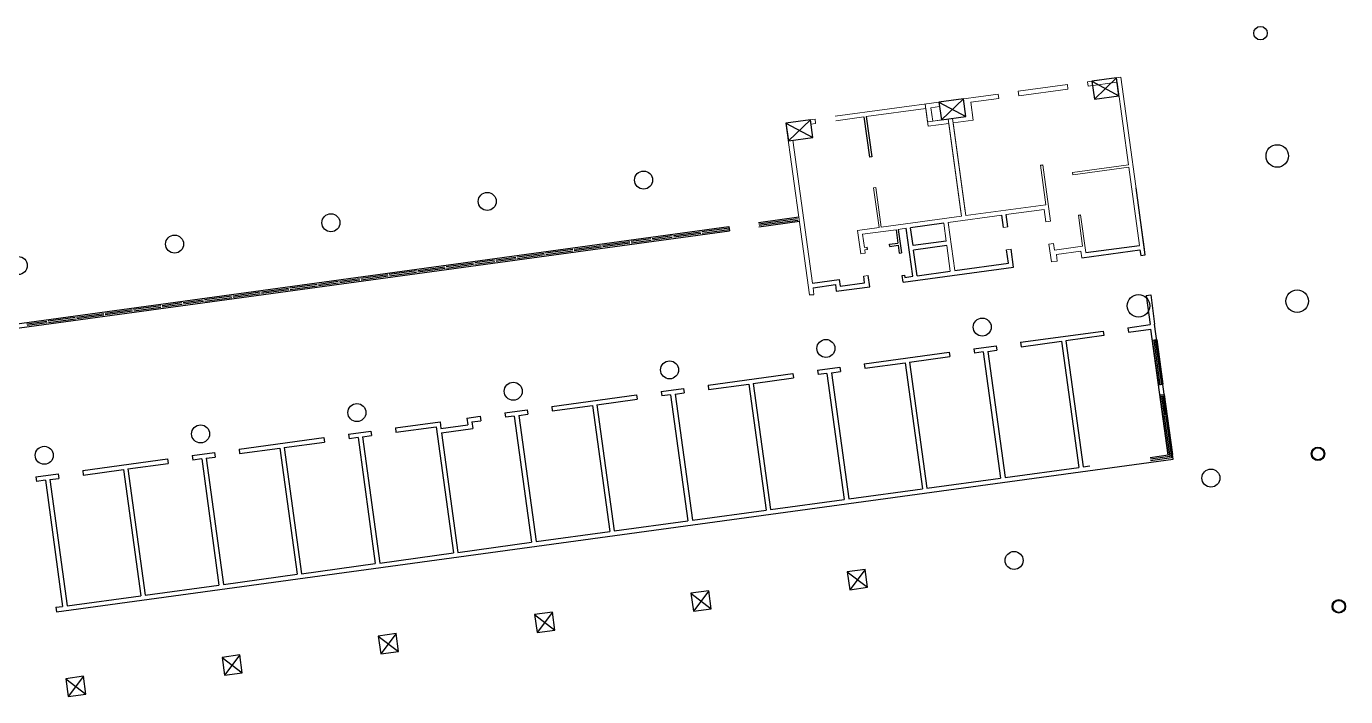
# Model space of a CAD drawing. Header units: millimetres. Extents: x 1316860 to 1485586, y 7456 to 143477.
# Drawn here: x 1354712 to 1413241, y 113742 to 143477 of the extents above; entities that cross this region are included whole.
import ezdxf

# ---------------------------------------------------------------- set-up
doc = ezdxf.new("R2010")
doc.units = ezdxf.units.MM
doc.header["$LTSCALE"] = 1000
doc.layers.get('0').update_dxf_attribs({"linetype": 'CONTINUOUS'})
for name, color, linetype in [('A—\\M+5C3C5\\M+5B4B0', 135, 'CONTINUOUS'), ('A—\\M+5C7BD\\M+5CCE5', 7, 'CONTINUOUS'), ('E2-RW-12345F$0$A-WALL', 7, 'CONTINUOUS'), ('XRE0$0$A-WALL', 7, 'CONTINUOUS')]:
    doc.layers.add(name, color=color, linetype=linetype)

msp = doc.modelspace()

# ---------------------------------------------------------------- linework, layer by layer
for p, q in [((1393686, 132340, 0), (1394033, 132388, 0)), ((1389453, 131560, 0), (1389652, 131587, 0))]:
    msp.add_line(p, q)
at = {"elevation": 0}
for points in [[(1403074, 141193), (1401985, 141044), (1402093, 140252), (1403183, 140401)], [(1396287, 140266), (1395198, 140117), (1395306, 139324), (1396396, 139473)], [(1389501, 139338), (1388411, 139189), (1388519, 138396), (1389609, 138545)], [(1391925, 119382), (1391133, 119274), (1391241, 118481), (1392034, 118590)], [(1384990, 118434), (1384197, 118326), (1384306, 117533), (1385098, 117642)], [(1378054, 117486), (1377262, 117378), (1377370, 116586), (1378163, 116694)], [(1371119, 116538), (1370326, 116430), (1370435, 115638), (1371227, 115746)], [(1364183, 115590), (1363391, 115482), (1363499, 114690), (1364292, 114798)], [(1357248, 114643), (1356455, 114534), (1356564, 113742), (1357356, 113850)]]:
    msp.add_lwpolyline(points, close=True, dxfattribs=at)
for centre, radius in [((1409465, 143177, 0), 300), ((1410209, 137728, 0), 500), ((1382095, 136660, 0), 400), ((1375159, 135712, 0), 400), ((1368224, 134764, 0), 400), ((1361288, 133816, 0), 400), ((1354353, 132868, 0), 400), ((1411090, 131287, 0), 500), ((1404052, 131083, 0), 500), ((1397117, 130135, 0), 400), ((1390182, 129187, 0), 400), ((1383246, 128239, 0), 400), ((1376311, 127291, 0), 400), ((1369375, 126343, 0), 400), ((1362440, 125395, 0), 400), ((1355504, 124447, 0), 400), ((1412015, 124515, 0), 300), ((1412015, 124515, 0), 265), ((1407264, 123438, 0), 400), ((1398532, 119781, 0), 400), ((1412941, 117743, 0), 300), ((1412941, 117743, 0), 265)]:
    msp.add_circle(centre, radius)
at = {"layer": 'A—\\M+5C3C5\\M+5B4B0'}
for p, q in [((1387186, 134783), (1388980, 135028)), ((1387210, 134719), (1388929, 134953)), ((1387213, 134584), (1389007, 134829)), ((1387220, 134652), (1388938, 134887)), ((1351627, 129922), (1385878, 134604)), ((1351654, 129724), (1385905, 134406)), ((1381538, 133943), (1382420, 134064)), ((1382479, 134072), (1383361, 134192)), ((1382488, 134006), (1383370, 134126)), ((1383421, 134201), (1384625, 134365)), ((1383430, 134134), (1384634, 134299)), ((1384684, 134373), (1385887, 134538)), ((1384693, 134307), (1385896, 134472)), ((1385878, 134604), (1385905, 134406)), ((1377748, 133425), (1378952, 133590)), ((1377758, 133359), (1378961, 133524)), ((1379012, 133598), (1380216, 133762)), ((1379021, 133532), (1380225, 133696)), ((1380275, 133771), (1381479, 133935)), ((1380284, 133705), (1381488, 133869)), ((1381547, 133877), (1382429, 133998)), ((1373339, 132823), (1374543, 132987)), ((1373349, 132757), (1374552, 132921)), ((1374603, 132995), (1375485, 133116)), ((1374612, 132929), (1375494, 133050)), ((1375544, 133124), (1376426, 133244)), ((1375553, 133058), (1376435, 133178)), ((1376485, 133253), (1377689, 133417)), ((1376494, 133186), (1377698, 133351)), ((1368608, 132176), (1369490, 132296)), ((1369550, 132305), (1370754, 132469)), ((1369559, 132239), (1370763, 132403)), ((1370813, 132477), (1372017, 132642)), ((1370822, 132411), (1372026, 132576)), ((1372076, 132650), (1373280, 132814)), ((1372085, 132584), (1373289, 132748)), ((1363877, 131529), (1365081, 131694)), ((1365140, 131702), (1366344, 131866)), ((1365149, 131636), (1366353, 131800)), ((1366404, 131875), (1367607, 132039)), ((1366413, 131808), (1367616, 131973)), ((1367667, 132047), (1368549, 132168)), ((1367676, 131981), (1368558, 132102)), ((1368617, 132110), (1369499, 132230)), ((1360731, 131099), (1361613, 131220)), ((1360740, 131033), (1361622, 131154)), ((1361673, 131228), (1362554, 131348)), ((1361682, 131162), (1362563, 131282)), ((1362614, 131357), (1363818, 131521)), ((1362623, 131290), (1363827, 131455)), ((1363886, 131463), (1365090, 131628)), ((1355678, 130409), (1356882, 130573)), ((1356942, 130581), (1358145, 130746)), ((1356951, 130515), (1358154, 130680)), ((1358205, 130754), (1359409, 130918)), ((1358214, 130688), (1359418, 130852)), ((1359468, 130927), (1360672, 131091)), ((1359477, 130860), (1360681, 131025)), ((1354737, 130280), (1355619, 130400)), ((1354746, 130214), (1355628, 130334)), ((1355687, 130342), (1356891, 130507)), ((1404665, 129552), (1404936, 127570)), ((1404731, 129561), (1405002, 127579)), ((1404797, 129570), (1405068, 127588)), ((1404864, 129579), (1405134, 127597)), ((1404997, 127124), (1405363, 124449)), ((1405005, 127065), (1405203, 127092)), ((1405071, 127074), (1405185, 126241)), ((1405137, 127083), (1405251, 126250)), ((1405195, 127151), (1405561, 124476)), ((1405119, 126232), (1405317, 126259)), ((1405127, 126173), (1405325, 126200)), ((1405193, 126182), (1405438, 124392)), ((1405259, 126191), (1405513, 124335)), ((1405363, 124449), (1404570, 124341)), ((1405438, 124392), (1404579, 124274)), ((1405513, 124335), (1404589, 124208))]:
    msp.add_line(p, q, dxfattribs=at)
at = {"layer": 'A—\\M+5C7BD\\M+5CCE5'}
for p, q in [((1404349, 133344), (1403942, 136316)), ((1404117, 133564, 0), (1404151, 133317)), ((1404151, 133317), (1404349, 133344)), ((1404394, 131533), (1404593, 131560)), ((1404394, 131533), (1404570, 130245)), ((1404593, 131560), (1404769, 130272)), ((1398824, 129460), (1402490, 129961)), ((1402490, 129961), (1402517, 129763)), ((1403580, 130110), (1404570, 130245)), ((1403580, 130110), (1403607, 129912)), ((1403607, 129912), (1404598, 130047)), ((1405363, 124449), (1404598, 130047)), ((1405588, 124278), (1404769, 130272)), ((1398824, 129460), (1398851, 129261)), ((1398851, 129261), (1400634, 129505)), ((1400634, 129505), (1401400, 123907)), ((1402517, 129763), (1400833, 129532)), ((1400833, 129532), (1401598, 123934)), ((1404665, 129552), (1404863, 129579)), ((1391888, 128512), (1395653, 129026)), ((1393897, 128584), (1395681, 128828)), ((1395653, 129026), (1395681, 128828)), ((1396743, 129175), (1397734, 129311)), ((1396743, 129175), (1396770, 128977)), ((1397167, 129031), (1396770, 128977)), ((1397167, 129031), (1397932, 123433)), ((1397365, 129058), (1397761, 129112)), ((1397365, 129058), (1398130, 123460)), ((1397734, 129311), (1397761, 129112)), ((1389808, 128227), (1390799, 128363)), ((1389808, 128227), (1389835, 128029)), ((1390799, 128363), (1390826, 128164)), ((1391888, 128512), (1391916, 128313)), ((1391916, 128313), (1393699, 128557)), ((1393699, 128557), (1394464, 122959)), ((1393897, 128584), (1394662, 122986)), ((1384953, 127563), (1388718, 128078)), ((1384980, 127365), (1386763, 127609)), ((1386763, 127609), (1387529, 122011)), ((1386962, 127636), (1388745, 127880)), ((1386962, 127636), (1387727, 122038)), ((1388718, 128078), (1388745, 127880)), ((1390231, 128083), (1389835, 128029)), ((1390231, 128083), (1390996, 122485)), ((1390429, 128110), (1390826, 128164)), ((1390429, 128110), (1391195, 122512)), ((1404936, 127570), (1405134, 127597)), ((1378017, 126616), (1381782, 127130)), ((1381782, 127130), (1381809, 126932)), ((1382872, 127279), (1383863, 127414)), ((1382872, 127279), (1382899, 127081)), ((1383296, 127135), (1382899, 127081)), ((1383296, 127135), (1384061, 121537)), ((1383494, 127162), (1383890, 127216)), ((1383494, 127162), (1384259, 121564)), ((1383863, 127414), (1383890, 127216)), ((1384953, 127563), (1384980, 127365)), ((1404997, 127124), (1405195, 127151)), ((1375937, 126331), (1376928, 126467)), ((1376928, 126467), (1376955, 126268)), ((1378017, 126616), (1378044, 126417)), ((1378044, 126417), (1379828, 126661)), ((1379828, 126661), (1380593, 121063)), ((1380026, 126688), (1381809, 126932)), ((1380026, 126688), (1380791, 121090)), ((1371082, 125668), (1373063, 125938)), ((1373063, 125938), (1373104, 125641)), ((1374252, 126101), (1374847, 126182)), ((1374252, 126101), (1374293, 125804)), ((1374478, 125930), (1374874, 125984)), ((1374478, 125930), (1374518, 125633)), ((1374847, 126182), (1374874, 125984)), ((1375937, 126331), (1375964, 126133)), ((1376360, 126187), (1375964, 126133)), ((1376360, 126187), (1377125, 120589)), ((1376558, 126214), (1376955, 126268)), ((1376558, 126214), (1377324, 120616)), ((1369001, 125383), (1369992, 125519)), ((1369001, 125383), (1369028, 125185)), ((1369623, 125266), (1370019, 125320)), ((1369623, 125266), (1370388, 119668)), ((1369992, 125519), (1370019, 125320)), ((1371082, 125668), (1371109, 125469)), ((1371109, 125469), (1372892, 125713)), ((1372892, 125713), (1373658, 120115)), ((1373104, 125641), (1374293, 125804)), ((1373131, 125443), (1374518, 125633)), ((1373131, 125443), (1373856, 120142)), ((1364146, 124719), (1367911, 125234)), ((1364146, 124719), (1364173, 124521)), ((1364173, 124521), (1365957, 124765)), ((1365957, 124765), (1366722, 119167)), ((1366155, 124792), (1367938, 125036)), ((1366155, 124792), (1366920, 119194)), ((1367911, 125234), (1367938, 125036)), ((1369425, 125239), (1369028, 125185)), ((1369425, 125239), (1370190, 119641)), ((1356049, 117506), (1405588, 124278)), ((1357211, 123771), (1360976, 124286)), ((1359220, 123844), (1361003, 124088)), ((1360976, 124286), (1361003, 124088)), ((1362066, 124435), (1363057, 124570)), ((1362066, 124435), (1362093, 124237)), ((1362489, 124291), (1362093, 124237)), ((1362489, 124291), (1363254, 118693)), ((1362687, 124318), (1363084, 124372)), ((1362687, 124318), (1363452, 118720)), ((1363057, 124570), (1363084, 124372)), ((1355130, 123487), (1356121, 123622)), ((1356121, 123622), (1356148, 123424)), ((1357211, 123771), (1357238, 123573)), ((1357238, 123573), (1359021, 123817)), ((1359021, 123817), (1359787, 118219)), ((1359220, 123844), (1359985, 118246)), ((1398130, 123460), (1401400, 123907)), ((1401598, 123934), (1401895, 123975)), ((1355130, 123487), (1355157, 123289)), ((1355554, 123343), (1355157, 123289)), ((1355554, 123343), (1356319, 117745)), ((1355752, 123370), (1356148, 123424)), ((1355752, 123370), (1356517, 117772)), ((1391195, 122512), (1394464, 122959)), ((1394662, 122986), (1397932, 123433)), ((1387727, 122038), (1390996, 122485)), ((1384259, 121564), (1387529, 122011)), ((1380791, 121090), (1384061, 121537)), ((1373856, 120142), (1377125, 120589)), ((1377324, 120616), (1380593, 121063)), ((1370388, 119668), (1373658, 120115)), ((1366920, 119194), (1370190, 119641)), ((1363452, 118720), (1366722, 119167)), ((1359985, 118246), (1363254, 118693)), ((1356022, 117705), (1356319, 117745)), ((1356022, 117705), (1356049, 117506)), ((1356517, 117772), (1359787, 118219))]:
    msp.add_line(p, q, dxfattribs=at)
at = {"layer": 'Defpoints'}
for p, q in [((1402093, 140252, 0), (1403074, 141193, 0)), ((1401985, 141044, 0), (1403183, 140401, 0)), ((1395198, 140117, 0), (1396396, 139473, 0)), ((1395306, 139324, 0), (1396287, 140266, 0)), ((1388519, 138396, 0), (1389501, 139338, 0)), ((1388411, 139189, 0), (1389609, 138545, 0))]:
    msp.add_line(p, q, dxfattribs=at)
at = {"layer": 'Defpoints', "elevation": 0}
for points in [[(1391133, 119274), (1392034, 118590)], [(1391925, 119382), (1391241, 118481)], [(1384197, 118326), (1385098, 117642)], [(1384990, 118434), (1384306, 117533)], [(1377262, 117378), (1378163, 116694)], [(1378054, 117486), (1377370, 116586)], [(1371119, 116538), (1370435, 115638)], [(1370326, 116430), (1371227, 115746)], [(1363391, 115482), (1364292, 114798)], [(1364183, 115590), (1363499, 114690)], [(1356455, 114534), (1357356, 113850)], [(1357248, 114643), (1356564, 113742)]]:
    msp.add_lwpolyline(points, dxfattribs=at)
at = {"layer": 'E2-RW-12345F$0$A-WALL', "lineweight": 13}
for p, q in [((1403273, 141220, 0), (1401786, 141017, 0)), ((1401786, 141017, 0), (1403272, 141220, 0)), ((1403273, 141220, 0), (1404315, 133591, 0)), ((1397823, 140476, 0), (1390591, 139487, 0)), ((1397850, 140277, 0), (1397823, 140476, 0)), ((1400895, 140895, 0), (1398715, 140597, 0)), ((1398715, 140597, 0), (1398742, 140399, 0)), ((1398742, 140399, 0), (1400922, 140697, 0)), ((1400922, 140697, 0), (1400895, 140895, 0)), ((1401786, 141017, 0), (1401813, 140819, 0)), ((1401813, 140819, 0), (1403101, 140995, 0)), ((1403101, 140995, 0), (1403603, 137329, 0)), ((1394842, 139866, 0), (1395225, 139919)), ((1395522, 139959, 0), (1395522, 139959, 0)), ((1396612, 140108, 0), (1397850, 140277, 0)), ((1396720, 139316, 0), (1396612, 140108, 0)), ((1389700, 139365, 0), (1388411, 139189, 0)), ((1389727, 139167, 0), (1389700, 139365, 0)), ((1390618, 139289, 0), (1391870, 139460, 0)), ((1391969, 139473, 0), (1394615, 139835, 0)), ((1395801, 139392), (1396363, 135279)), ((1395828, 139194, 0), (1396720, 139316, 0)), ((1388411, 139189, 0), (1389027, 134681, 0)), ((1389528, 139140, 0), (1389727, 139167, 0)), ((1389726, 139167, 0), (1389727, 139167, 0)), ((1395828, 139194, 0), (1396390, 135081, 0)), ((1399942, 135567, 0), (1399702, 137326, 0)), ((1400143, 134838, 0), (1399801, 137340, 0)), ((1401126, 136990, 0), (1403603, 137329, 0)), ((1401126, 136990, 0), (1401139, 136891, 0)), ((1401139, 136891, 0), (1401126, 136990, 0)), ((1401139, 136891, 0), (1403616, 137230, 0)), ((1403616, 137230, 0), (1404090, 133763, 0)), ((1392300, 136314, 0), (1392399, 136328, 0)), ((1392540, 134556, 0), (1392300, 136314, 0)), ((1392639, 134569, 0), (1392399, 136328, 0)), ((1396390, 135082, 0), (1399942, 135567, 0)), ((1398186, 135126, 0), (1399870, 135356, 0)), ((1399870, 135356, 0), (1399945, 134811, 0)), ((1389027, 134681, 0), (1389453, 131560, 0)), ((1392639, 134569, 0), (1396192, 135055, 0)), ((1395412, 134746, 0), (1395520, 133953, 0)), ((1395610, 134773, 0), (1397988, 135098, 0)), ((1395610, 134773, 0), (1395901, 132643, 0)), ((1397929, 135090, 0), (1397988, 135098, 0)), ((1400143, 134838, 0), (1399945, 134811, 0)), ((1401383, 135108, 0), (1401573, 133721, 0)), ((1401482, 135121, 0), (1401712, 133438, 0)), ((1391585, 134425, 0), (1392540, 134556, 0)), ((1391585, 134425, 0), (1391727, 133385, 0)), ((1391810, 134254, 0), (1393296, 134457, 0)), ((1391810, 134254, 0), (1391891, 133660, 0)), ((1393395, 134471, 0), (1393742, 134518, 0)), ((1398261, 134581, 0), (1398062, 134554, 0)), ((1391891, 133660, 0), (1392015, 133676, 0)), ((1391905, 133560, 0), (1392029, 133577, 0)), ((1391905, 133560, 0), (1391925, 133412, 0)), ((1395547, 133755, 0), (1395703, 132616, 0)), ((1398396, 133589, 0), (1398198, 133562, 0)), ((1400279, 133847, 0), (1400080, 133820, 0)), ((1400080, 133820, 0), (1400189, 133027, 0)), ((1400319, 133549, 0), (1400279, 133847, 0)), ((1400319, 133549, 0), (1401573, 133721, 0)), ((1400411, 133360, 0), (1401501, 133509, 0)), ((1401501, 133509, 0), (1401541, 133212, 0)), ((1391925, 133412, 0), (1391727, 133385, 0)), ((1400189, 133027, 0), (1400451, 133063, 0)), ((1400411, 133360, 0), (1400451, 133063, 0)), ((1392061, 132421, 0), (1391862, 132394, 0)), ((1389611, 131884, 0), (1389652, 131586, 0))]:
    msp.add_line(p, q, dxfattribs=at)
at = {"layer": 'E2-RW-12345F$0$A-WALL'}
for p, q in [((1391870, 139460, 0), (1392114, 137672, 0)), ((1391969, 139473, 0), (1392214, 137686, 0)), ((1392214, 137686, 0), (1392114, 137672, 0)), ((1399702, 137326, 0), (1399801, 137340, 0)), ((1395412, 134746, 0), (1393940, 134545, 0)), ((1398062, 134554, 0), (1397988, 135098, 0)), ((1398261, 134581, 0), (1398186, 135126, 0)), ((1401383, 135108, 0), (1401482, 135121, 0)), ((1393296, 134457, 0), (1393377, 133863, 0)), ((1393395, 134471, 0), (1393537, 133430, 0)), ((1394033, 132388, 0), (1393742, 134518, 0)), ((1394049, 133752, 0), (1393940, 134545, 0)), ((1392029, 133577, 0), (1392015, 133676, 0)), ((1393006, 133812, 0), (1393377, 133863, 0)), ((1393020, 133713, 0), (1393006, 133812, 0)), ((1393020, 133713, 0), (1393391, 133764, 0)), ((1393391, 133764, 0), (1393438, 133417, 0)), ((1395520, 133953, 0), (1394049, 133752, 0)), ((1395547, 133755, 0), (1394076, 133554, 0)), ((1394231, 132415, 0), (1394076, 133554, 0)), ((1398279, 132968, 0), (1398198, 133562, 0)), ((1398504, 132797, 0), (1398396, 133589, 0)), ((1401541, 133212, 0), (1404117, 133564, 0)), ((1401712, 133438, 0), (1404090, 133763, 0)), ((1393438, 133417, 0), (1393537, 133430, 0)), ((1395901, 132643, 0), (1398279, 132968, 0)), ((1391903, 132097, 0), (1391862, 132394, 0)), ((1392128, 131925, 0), (1392061, 132421, 0)), ((1393574, 132425, 0), (1393673, 132439, 0)), ((1393614, 132129, 0), (1393574, 132425, 0)), ((1393614, 132129, 0), (1398504, 132797, 0)), ((1393673, 132439, 0), (1393686, 132340, 0)), ((1394231, 132415, 0), (1395703, 132616, 0)), ((1389584, 132083, 0), (1390773, 132245, 0)), ((1389611, 131884, 0), (1390602, 132020, 0)), ((1390602, 132020, 0), (1390642, 131723, 0)), ((1390642, 131723, 0), (1392128, 131926, 0)), ((1390773, 132245, 0), (1390813, 131948, 0)), ((1390813, 131948, 0), (1391903, 132097, 0))]:
    msp.add_line(p, q, dxfattribs=at)
at = {"layer": 'E2-RW-12345F$0$A-WALL', "lineweight": 13}
msp.add_lwpolyline([(1396165, 135252), (1395603, 139365), (1394696, 139241), (1394587, 140033)], dxfattribs=at)
at = {"layer": 'E2-RW-12345F$0$A-WALL', "lineweight": 13, "elevation": 0}
for points in [[(1396192, 135054), (1395630, 139167), (1394723, 139043), (1394615, 139835)], [(1395306, 139324), (1394924, 139272), (1394842, 139866)]]:
    msp.add_lwpolyline(points, dxfattribs=at)
at = {"layer": 'XRE0$0$A-WALL', "lineweight": 13}
for p, q in [((1395801, 139392), (1396363, 135279)), ((1388717, 138423), (1389584, 132083))]:
    msp.add_line(p, q, dxfattribs=at)
msp.add_lwpolyline([(1396165, 135252), (1395603, 139365), (1394696, 139241), (1394587, 140033)], dxfattribs=at)

doc.saveas('drawing.dxf')
